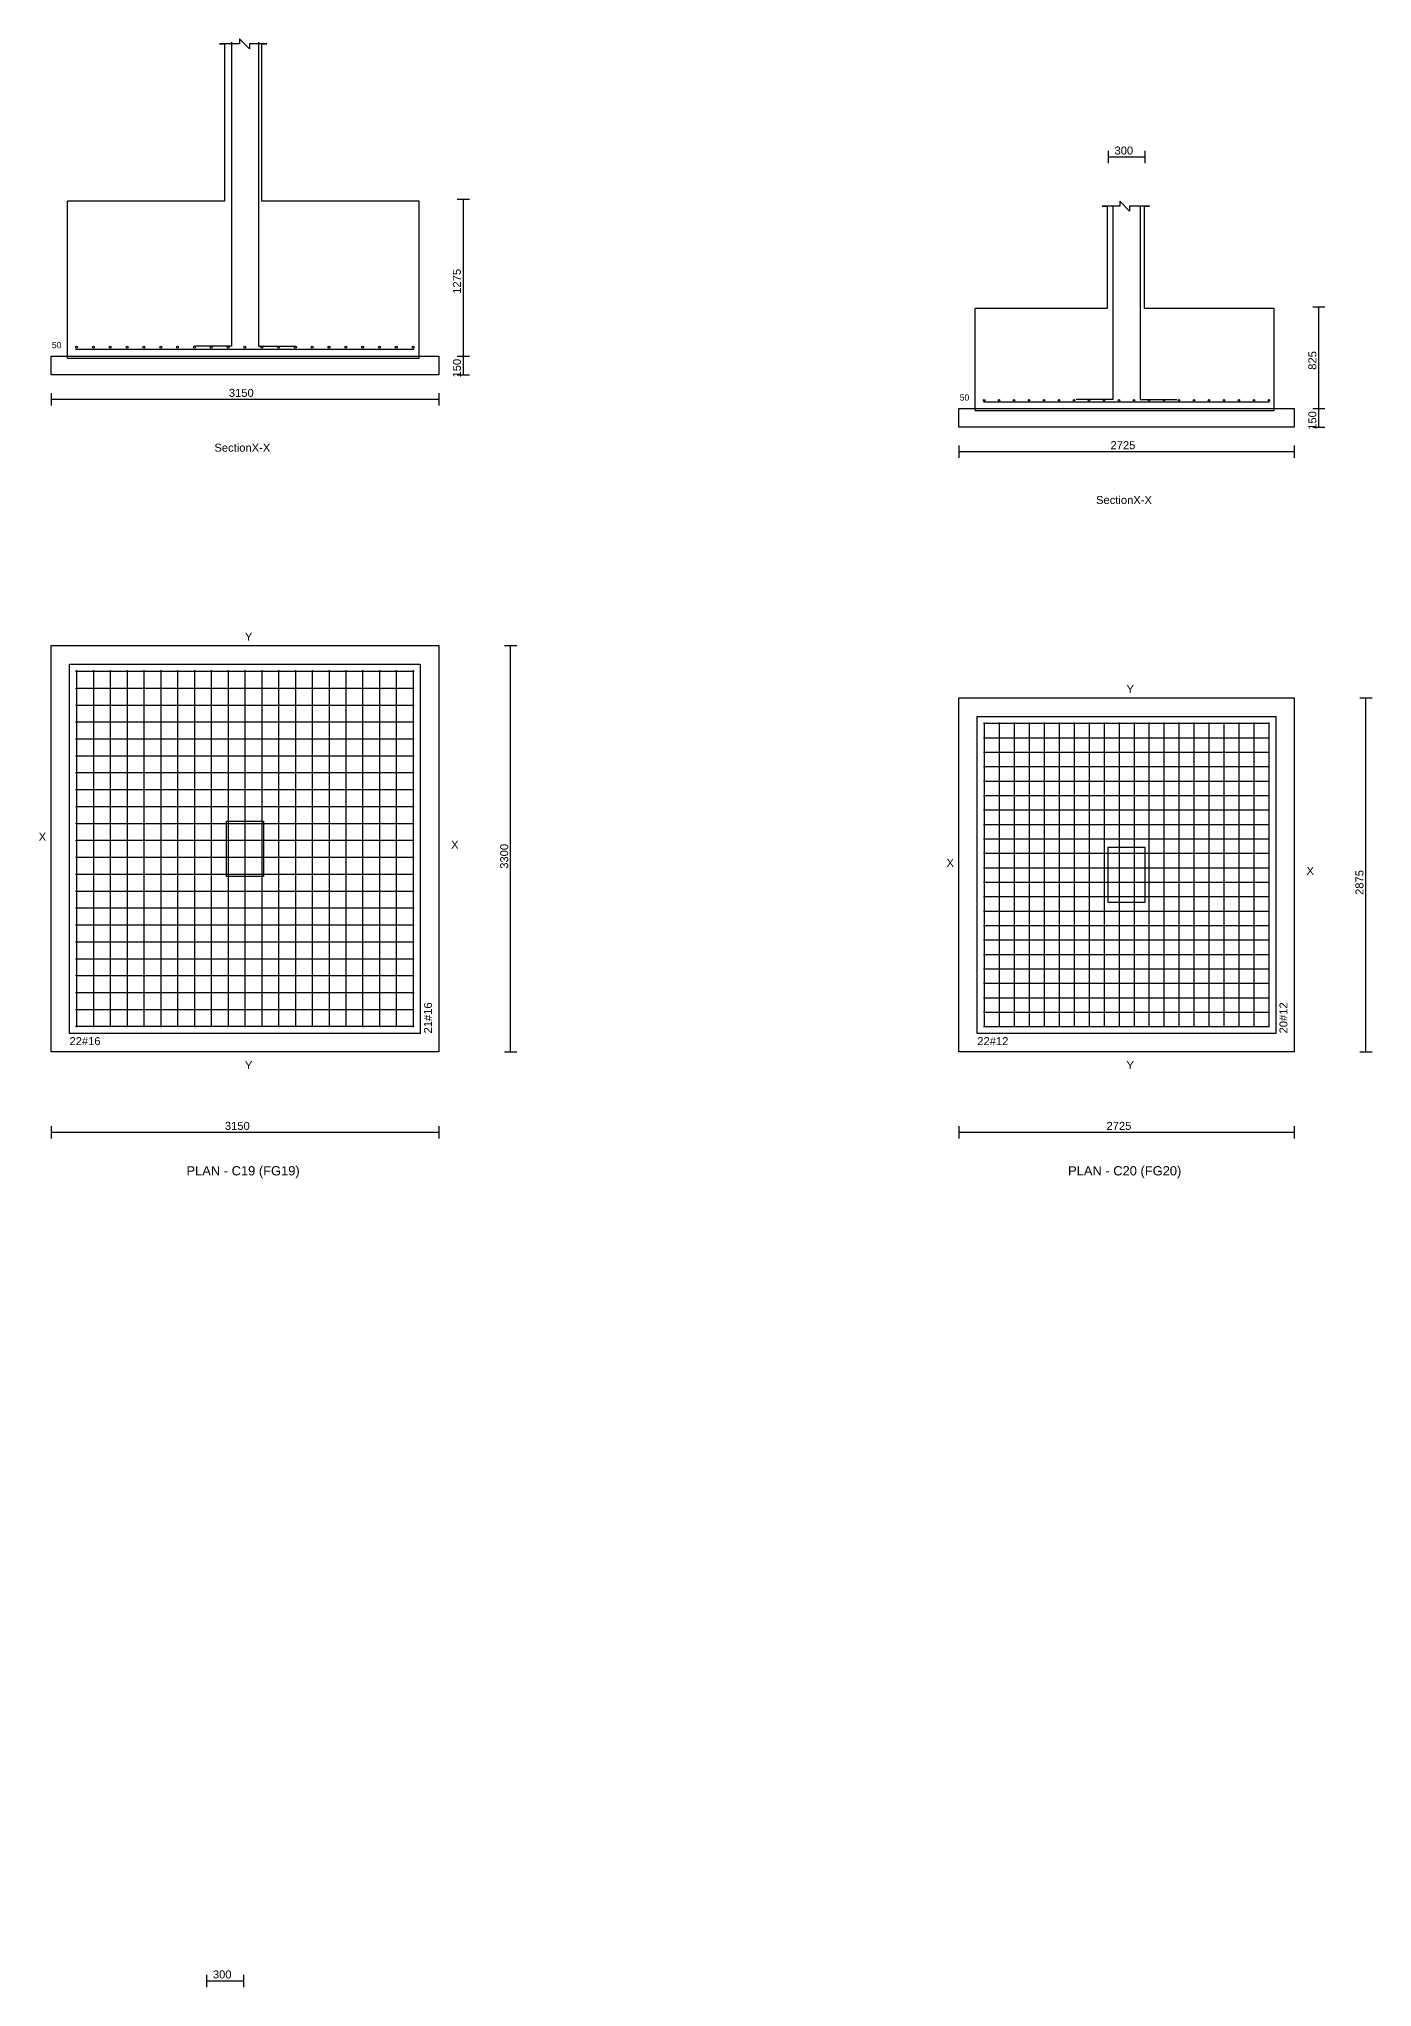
# Model space of a CAD drawing. Extents: x 0 to 27, y -1 to 285.
# Drawn here: x 15 to 25.83, y 54.01 to 69.83 of the extents above; entities that cross this region are included whole.
import ezdxf
from ezdxf.enums import TextEntityAlignment as Align

# ---------------------------------------------------------------- set-up
doc = ezdxf.new("R2010")
doc.units = 0
for name, color, linetype in [('Bottom_Cover', 7, 'CONTINUOUS'), ('Column_Bars', 4, 'CONTINUOUS'), ('Column_Dimension', 7, 'CONTINUOUS'), ('Columns', 4, 'CONTINUOUS'), ('dim_all', 7, 'CONTINUOUS'), ('Footing_Plan', 7, 'CONTINUOUS'), ('PCC', 2, 'CONTINUOUS'), ('PCC_Depth', 7, 'CONTINUOUS'), ('Pcc_Plan', 2, 'CONTINUOUS'), ('Plan', 7, 'CONTINUOUS'), ('Plan_Rf_Xdir', 1, 'CONTINUOUS'), ('Plan_Rf_Ydir', 3, 'CONTINUOUS'), ('Section', 2, 'CONTINUOUS'), ('SectionName', 3, 'CONTINUOUS'), ('Sectn_Rf_Xdir', 1, 'CONTINUOUS'), ('Sectn_Rf_Ydir', 3, 'CONTINUOUS'), ('Total_Depth', 7, 'CONTINUOUS'), ('X_Dimension', 7, 'CONTINUOUS')]:
    doc.layers.add(name, color=color, linetype=linetype)
doc.styles.add('STRUDS_Arial', font='ARIAL.TTF', dxfattribs={"height": 0.04})

msp = doc.modelspace()

# ---------------------------------------------------------------- linework, layer by layer
at = {"layer": 'Column_Bars'}
for p, q in [((16.565, 69.8), (16.565, 67.332)), ((16.785, 69.8), (16.785, 67.332)), ((23.7275, 68.475), (23.7275, 66.899)), ((23.9475, 68.475), (23.9475, 66.899)), ((16.565, 67.332), (16.265, 67.332)), ((16.785, 67.332), (17.085, 67.332)), ((23.7275, 66.899), (23.4275, 66.899)), ((23.9475, 66.899), (24.2475, 66.899))]:
    msp.add_line(p, q, dxfattribs=at)
at = {"layer": 'Columns'}
for p, q in [((16.525, 63.025), (16.525, 63.475)), ((16.525, 63.475), (16.825, 63.475)), ((16.825, 63.475), (16.825, 63.025)), ((23.6875, 62.8125), (23.6875, 63.2625)), ((23.6875, 63.2625), (23.9875, 63.2625)), ((23.9875, 63.2625), (23.9875, 62.8125)), ((16.825, 63.025), (16.525, 63.025)), ((23.9875, 62.8125), (23.6875, 62.8125))]:
    msp.add_line(p, q, dxfattribs=at)
at = {"layer": 'dim_all'}
for p, q in [((23.6875, 68.9181), (23.6875, 68.8181)), ((23.6875, 68.8681), (23.9875, 68.8681)), ((23.9875, 68.9181), (23.9875, 68.8181)), ((18.4, 68.525), (18.5, 68.525)), ((18.45, 67.25), (18.45, 68.525)), ((25.35, 67.65), (25.45, 67.65)), ((25.4, 66.825), (25.4, 67.65)), ((18.4, 67.25), (18.5, 67.25)), ((18.4, 67.25), (18.5, 67.25)), ((18.45, 67.1), (18.45, 67.25)), ((18.4, 67.1), (18.5, 67.1)), ((15.1, 66.95), (15.1, 66.85)), ((18.25, 66.95), (18.25, 66.85)), ((15.1, 66.9), (18.25, 66.9)), ((25.35, 66.825), (25.45, 66.825)), ((25.35, 66.825), (25.45, 66.825)), ((25.4, 66.675), (25.4, 66.825)), ((25.35, 66.675), (25.45, 66.675)), ((22.475, 66.525), (22.475, 66.425)), ((22.475, 66.475), (25.2, 66.475)), ((25.2, 66.525), (25.2, 66.425)), ((18.7841, 64.9), (18.8841, 64.9)), ((18.8341, 61.6), (18.8341, 64.9)), ((25.7323, 64.475), (25.8323, 64.475)), ((25.7823, 61.6), (25.7823, 64.475)), ((18.7841, 61.6), (18.8841, 61.6)), ((25.7323, 61.6), (25.8323, 61.6)), ((15.1, 60.9971), (15.1, 60.8971)), ((15.1, 60.9471), (18.25, 60.9471)), ((18.25, 60.9971), (18.25, 60.8971)), ((22.475, 60.9971), (22.475, 60.8971)), ((22.475, 60.9471), (25.2, 60.9471)), ((25.2, 60.9971), (25.2, 60.8971)), ((16.3625, 54.1056), (16.3625, 54.0056)), ((16.3625, 54.0556), (16.6625, 54.0556)), ((16.6625, 54.1056), (16.6625, 54.0056))]:
    msp.add_line(p, q, dxfattribs=at)
at = {"layer": 'Footing_Plan'}
for p, q in [((15.25, 61.75), (15.25, 64.75)), ((15.25, 64.75), (18.1, 64.75)), ((18.1, 64.75), (18.1, 61.75)), ((22.625, 61.75), (22.625, 64.325)), ((22.625, 64.325), (25.05, 64.325)), ((25.05, 64.325), (25.05, 61.75)), ((18.1, 61.75), (15.25, 61.75)), ((25.05, 61.75), (22.625, 61.75))]:
    msp.add_line(p, q, dxfattribs=at)
at = {"layer": 'PCC'}
for p, q in [((15.1, 67.1), (15.1, 67.25)), ((15.1, 67.25), (18.25, 67.25)), ((15.1, 67.1), (15.1, 67.25)), ((15.1, 67.25), (18.25, 67.25)), ((18.25, 67.25), (18.25, 67.1)), ((18.25, 67.25), (18.25, 67.1)), ((18.25, 67.1), (15.1, 67.1)), ((18.25, 67.1), (15.1, 67.1)), ((22.475, 66.675), (22.475, 66.825)), ((22.475, 66.825), (25.2, 66.825)), ((22.475, 66.675), (22.475, 66.825)), ((22.475, 66.825), (25.2, 66.825)), ((25.2, 66.825), (25.2, 66.675)), ((25.2, 66.825), (25.2, 66.675)), ((25.2, 66.675), (22.475, 66.675)), ((25.2, 66.675), (22.475, 66.675))]:
    msp.add_line(p, q, dxfattribs=at)
at = {"layer": 'Pcc_Plan'}
for p, q in [((15.1, 61.6), (15.1, 64.9)), ((15.1, 64.9), (18.25, 64.9)), ((18.25, 64.9), (18.25, 61.6)), ((22.475, 61.6), (22.475, 64.475)), ((22.475, 64.475), (25.2, 64.475)), ((25.2, 64.475), (25.2, 61.6)), ((18.25, 61.6), (15.1, 61.6)), ((25.2, 61.6), (22.475, 61.6))]:
    msp.add_line(p, q, dxfattribs=at)
at = {"layer": 'Plan_Rf_Xdir'}
for p, q in [((15.3, 64.692), (18.05, 64.692)), ((15.3, 64.5547), (18.05, 64.5547)), ((15.3, 64.4173), (18.05, 64.4173)), ((15.3, 64.28), (18.05, 64.28)), ((22.675, 64.269), (25, 64.269)), ((15.3, 64.1427), (18.05, 64.1427)), ((22.675, 64.1517), (25, 64.1517)), ((15.3, 64.0053), (18.05, 64.0053)), ((22.675, 64.0344), (25, 64.0344)), ((15.3, 63.868), (18.05, 63.868)), ((22.675, 63.9172), (25, 63.9172)), ((22.675, 63.7999), (25, 63.7999)), ((15.3, 63.7307), (18.05, 63.7307)), ((22.675, 63.6826), (25, 63.6826)), ((15.3, 63.5933), (18.05, 63.5933)), ((15.3, 63.456), (18.05, 63.456)), ((22.675, 63.5653), (25, 63.5653)), ((22.675, 63.448), (25, 63.448)), ((15.3, 63.3187), (18.05, 63.3187)), ((22.675, 63.3307), (25, 63.3307)), ((15.3, 63.1813), (18.05, 63.1813)), ((22.675, 63.2134), (25, 63.2134)), ((15.3, 63.044), (18.05, 63.044)), ((22.675, 63.0962), (25, 63.0962)), ((22.675, 62.9789), (25, 62.9789)), ((15.3, 62.9067), (18.05, 62.9067)), ((22.675, 62.8616), (25, 62.8616)), ((15.3, 62.7693), (18.05, 62.7693)), ((22.675, 62.7443), (25, 62.7443)), ((15.3, 62.632), (18.05, 62.632)), ((15.3, 62.4947), (18.05, 62.4947)), ((22.675, 62.627), (25, 62.627)), ((22.675, 62.5097), (25, 62.5097)), ((15.3, 62.3573), (18.05, 62.3573)), ((22.675, 62.3924), (25, 62.3924)), ((15.3, 62.22), (18.05, 62.22)), ((22.675, 62.2751), (25, 62.2751)), ((15.3, 62.0827), (18.05, 62.0827)), ((22.675, 62.1579), (25, 62.1579)), ((22.675, 62.0406), (25, 62.0406)), ((15.3, 61.9453), (18.05, 61.9453)), ((22.675, 61.9233), (25, 61.9233)), ((15.3, 61.808), (18.05, 61.808)), ((22.675, 61.806), (25, 61.806))]:
    msp.add_line(p, q, dxfattribs=at)
at = {"layer": 'Plan_Rf_Ydir'}
for p, q in [((15.308, 64.7), (15.308, 61.8)), ((15.4447, 64.7), (15.4447, 61.8)), ((15.5814, 64.7), (15.5814, 61.8)), ((15.7181, 64.7), (15.7181, 61.8)), ((15.8548, 64.7), (15.8548, 61.8)), ((15.9915, 64.7), (15.9915, 61.8)), ((16.1282, 64.7), (16.1282, 61.8)), ((16.2649, 64.7), (16.2649, 61.8)), ((16.4016, 64.7), (16.4016, 61.8)), ((16.5383, 64.7), (16.5383, 61.8)), ((16.675, 64.7), (16.675, 61.8)), ((16.8117, 64.7), (16.8117, 61.8)), ((16.9484, 64.7), (16.9484, 61.8)), ((17.0851, 64.7), (17.0851, 61.8)), ((17.2218, 64.7), (17.2218, 61.8)), ((17.3585, 64.7), (17.3585, 61.8)), ((17.4952, 64.7), (17.4952, 61.8)), ((17.6319, 64.7), (17.6319, 61.8)), ((17.7686, 64.7), (17.7686, 61.8)), ((17.9053, 64.7), (17.9053, 61.8)), ((18.042, 64.7), (18.042, 61.8)), ((22.681, 64.275), (22.681, 61.8)), ((22.8027, 64.275), (22.8027, 61.8)), ((22.9245, 64.275), (22.9245, 61.8)), ((23.0462, 64.275), (23.0462, 61.8)), ((23.1679, 64.275), (23.1679, 61.8)), ((23.2897, 64.275), (23.2897, 61.8)), ((23.4114, 64.275), (23.4114, 61.8)), ((23.5332, 64.275), (23.5332, 61.8)), ((23.6549, 64.275), (23.6549, 61.8)), ((23.7766, 64.275), (23.7766, 61.8)), ((23.8984, 64.275), (23.8984, 61.8)), ((24.0201, 64.275), (24.0201, 61.8)), ((24.1418, 64.275), (24.1418, 61.8)), ((24.2636, 64.275), (24.2636, 61.8)), ((24.3853, 64.275), (24.3853, 61.8)), ((24.507, 64.275), (24.507, 61.8)), ((24.6288, 64.275), (24.6288, 61.8)), ((24.7505, 64.275), (24.7505, 61.8)), ((24.8723, 64.275), (24.8723, 61.8)), ((24.994, 64.275), (24.994, 61.8))]:
    msp.add_line(p, q, dxfattribs=at)
at = {"layer": 'Section'}
for p, q in [((16.5096, 69.7862), (16.4691, 69.7862)), ((16.4691, 69.7862), (16.5096, 69.7862)), ((16.6312, 69.7862), (16.5096, 69.7862)), ((16.5096, 69.7862), (16.5096, 68.51)), ((16.7122, 69.7457), (16.6312, 69.8267)), ((16.6312, 69.8267), (16.6312, 69.7862)), ((16.8135, 69.7862), (16.7122, 69.7862)), ((16.7122, 69.7862), (16.7122, 69.7457)), ((16.8135, 68.51), (16.8135, 69.7862)), ((16.8135, 69.7862), (16.854, 69.7862)), ((16.854, 69.7862), (16.8135, 69.7862)), ((16.5096, 68.51), (15.2334, 68.51)), ((15.2334, 67.2338), (15.2334, 68.51)), ((16.5096, 68.51), (16.5096, 68.51)), ((16.5096, 68.51), (16.5096, 68.51)), ((16.5096, 68.51), (16.5096, 68.51)), ((18.0897, 68.51), (16.8135, 68.51)), ((16.8135, 68.51), (16.8135, 68.51)), ((16.8135, 68.51), (16.8135, 68.51)), ((16.8135, 68.51), (16.8135, 68.51)), ((18.0897, 67.2338), (18.0897, 68.51)), ((23.863, 68.4289), (23.782, 68.51)), ((23.782, 68.51), (23.782, 68.4695)), ((23.6807, 68.4695), (23.6402, 68.4695)), ((23.6402, 68.4695), (23.6807, 68.4695)), ((23.782, 68.4695), (23.6807, 68.4695)), ((23.6807, 68.4695), (23.6807, 67.6389)), ((23.9846, 68.4695), (23.863, 68.4695)), ((23.863, 68.4695), (23.863, 68.4289)), ((23.9846, 67.6389), (23.9846, 68.4695)), ((23.9846, 68.4695), (24.0251, 68.4695)), ((24.0251, 68.4695), (23.9846, 68.4695)), ((23.6807, 67.6389), (22.6071, 67.6389)), ((22.6071, 66.8084), (22.6071, 67.6389)), ((23.6807, 67.6389), (23.6807, 67.6389)), ((23.6807, 67.6389), (23.6807, 67.6389)), ((23.6807, 67.6389), (23.6807, 67.6389)), ((25.0379, 67.6389), (23.9846, 67.6389)), ((23.9846, 67.6389), (23.9846, 67.6389)), ((23.9846, 67.6389), (23.9846, 67.6389)), ((23.9846, 67.6389), (23.9846, 67.6389)), ((25.0379, 66.8084), (25.0379, 67.6389)), ((15.2334, 67.2338), (18.0897, 67.2338)), ((22.6071, 66.8084), (25.0379, 66.8084))]:
    msp.add_line(p, q, dxfattribs=at)
at = {"layer": 'Sectn_Rf_Xdir'}
for p, q in [((15.3, 67.308), (18.05, 67.308)), ((22.675, 66.881), (25, 66.881))]:
    msp.add_line(p, q, dxfattribs=at)
at = {"layer": 'Sectn_Rf_Ydir'}
for centre, radius in [((15.308, 67.324), 0.008), ((15.4447, 67.324), 0.008), ((15.5814, 67.324), 0.008), ((15.7181, 67.324), 0.008), ((15.8548, 67.324), 0.008), ((15.9915, 67.324), 0.008), ((16.1282, 67.324), 0.008), ((16.2649, 67.324), 0.008), ((16.4016, 67.324), 0.008), ((16.5383, 67.324), 0.008), ((16.675, 67.324), 0.008), ((16.8117, 67.324), 0.008), ((16.9484, 67.324), 0.008), ((17.0851, 67.324), 0.008), ((17.2218, 67.324), 0.008), ((17.3585, 67.324), 0.008), ((17.4952, 67.324), 0.008), ((17.6319, 67.324), 0.008), ((17.7686, 67.324), 0.008), ((17.9053, 67.324), 0.008), ((18.042, 67.324), 0.008), ((22.681, 66.893), 0.006), ((22.8027, 66.893), 0.006), ((22.9245, 66.893), 0.006), ((23.0462, 66.893), 0.006), ((23.1679, 66.893), 0.006), ((23.2897, 66.893), 0.006), ((23.4114, 66.893), 0.006), ((23.5332, 66.893), 0.006), ((23.6549, 66.893), 0.006), ((23.7766, 66.893), 0.006), ((23.8984, 66.893), 0.006), ((24.0201, 66.893), 0.006), ((24.1418, 66.893), 0.006), ((24.2636, 66.893), 0.006), ((24.3853, 66.893), 0.006), ((24.507, 66.893), 0.006), ((24.6288, 66.893), 0.006), ((24.7505, 66.893), 0.006), ((24.8723, 66.893), 0.006), ((24.994, 66.893), 0.006)]:
    msp.add_circle(centre, radius, dxfattribs=at)

# ---------------------------------------------------------------- texts
at = {"layer": 'Bottom_Cover', "style": 'STRUDS_Arial'}
for p in [(15.1071, 67.315), (22.4821, 66.89)]:
    msp.add_text('50', height=0.05, dxfattribs=at).set_placement(p)
at = {"layer": 'Column_Dimension', "style": 'STRUDS_Arial'}
for p in [(23.74, 68.8881), (16.415, 54.0756)]:
    msp.add_text('300', height=0.065, dxfattribs=at).set_placement(p)
at = {"layer": 'dim_all', "style": 'STRUDS_Arial'}
for s, p in [('3300 ', (18.8141, 63.0875)), ('2875 ', (25.7623, 62.875))]:
    msp.add_text(s, height=0.065, rotation=90, dxfattribs=at).set_placement(p)
for s, p in [('3150 ', (16.5125, 60.9671)), ('2725 ', (23.675, 60.9671))]:
    msp.add_text(s, height=0.065, dxfattribs=at).set_placement(p)
at = {"layer": 'PCC_Depth', "style": 'STRUDS_Arial'}
for p in [(18.43, 67.0775), (25.38, 66.6525)]:
    msp.add_text('150', height=0.065, rotation=90, dxfattribs=at).set_placement(p)
at = {"layer": 'Plan', "style": 'STRUDS_Arial'}
for s, p in [('PLAN - C19 (FG19) ', (16.675, 60.5971)), ('PLAN - C20 (FG20) ', (23.8375, 60.5971))]:
    msp.add_text(s, height=0.075, dxfattribs=at).set_placement(p, align=Align.CENTER)
at = {"layer": 'Plan_Rf_Xdir', "style": 'STRUDS_Arial'}
for s, p in [('22#16', (15.25, 61.655)), ('22#12', (22.625, 61.655))]:
    msp.add_text(s, height=0.065, dxfattribs=at).set_placement(p)
at = {"layer": 'Plan_Rf_Ydir', "style": 'STRUDS_Arial'}
for s, p in [('21#16', (18.195, 61.75)), ('20#12', (25.145, 61.75))]:
    msp.add_text(s, height=0.065, rotation=90, dxfattribs=at).set_placement(p)
at = {"layer": 'Section', "style": 'STRUDS_Arial'}
for p in [(16.4275, 66.475), (23.59, 66.05)]:
    msp.add_text('SectionX-X', height=0.065, dxfattribs=at).set_placement(p)
at = {"layer": 'SectionName', "style": 'STRUDS_Arial'}
for s, p in [('Y', (16.675, 64.94)), ('Y', (23.8375, 64.515)), ('X', (15, 63.315)), ('X', (18.35, 63.25)), ('X', (22.375, 63.1025)), ('X', (25.3, 63.0375)), ('Y', (16.675, 61.46)), ('Y', (23.8375, 61.46))]:
    msp.add_text(s, height=0.065, dxfattribs=at).set_placement(p)
at = {"layer": 'Total_Depth', "style": 'STRUDS_Arial'}
for s, p in [('1275', (18.43, 67.7575)), ('825', (25.38, 67.14))]:
    msp.add_text(s, height=0.065, rotation=90, dxfattribs=at).set_placement(p)
at = {"layer": 'X_Dimension', "style": 'STRUDS_Arial'}
for s, p in [('3150', (16.545, 66.92)), ('2725', (23.7075, 66.495))]:
    msp.add_text(s, height=0.065, dxfattribs=at).set_placement(p)

doc.saveas('drawing.dxf')
